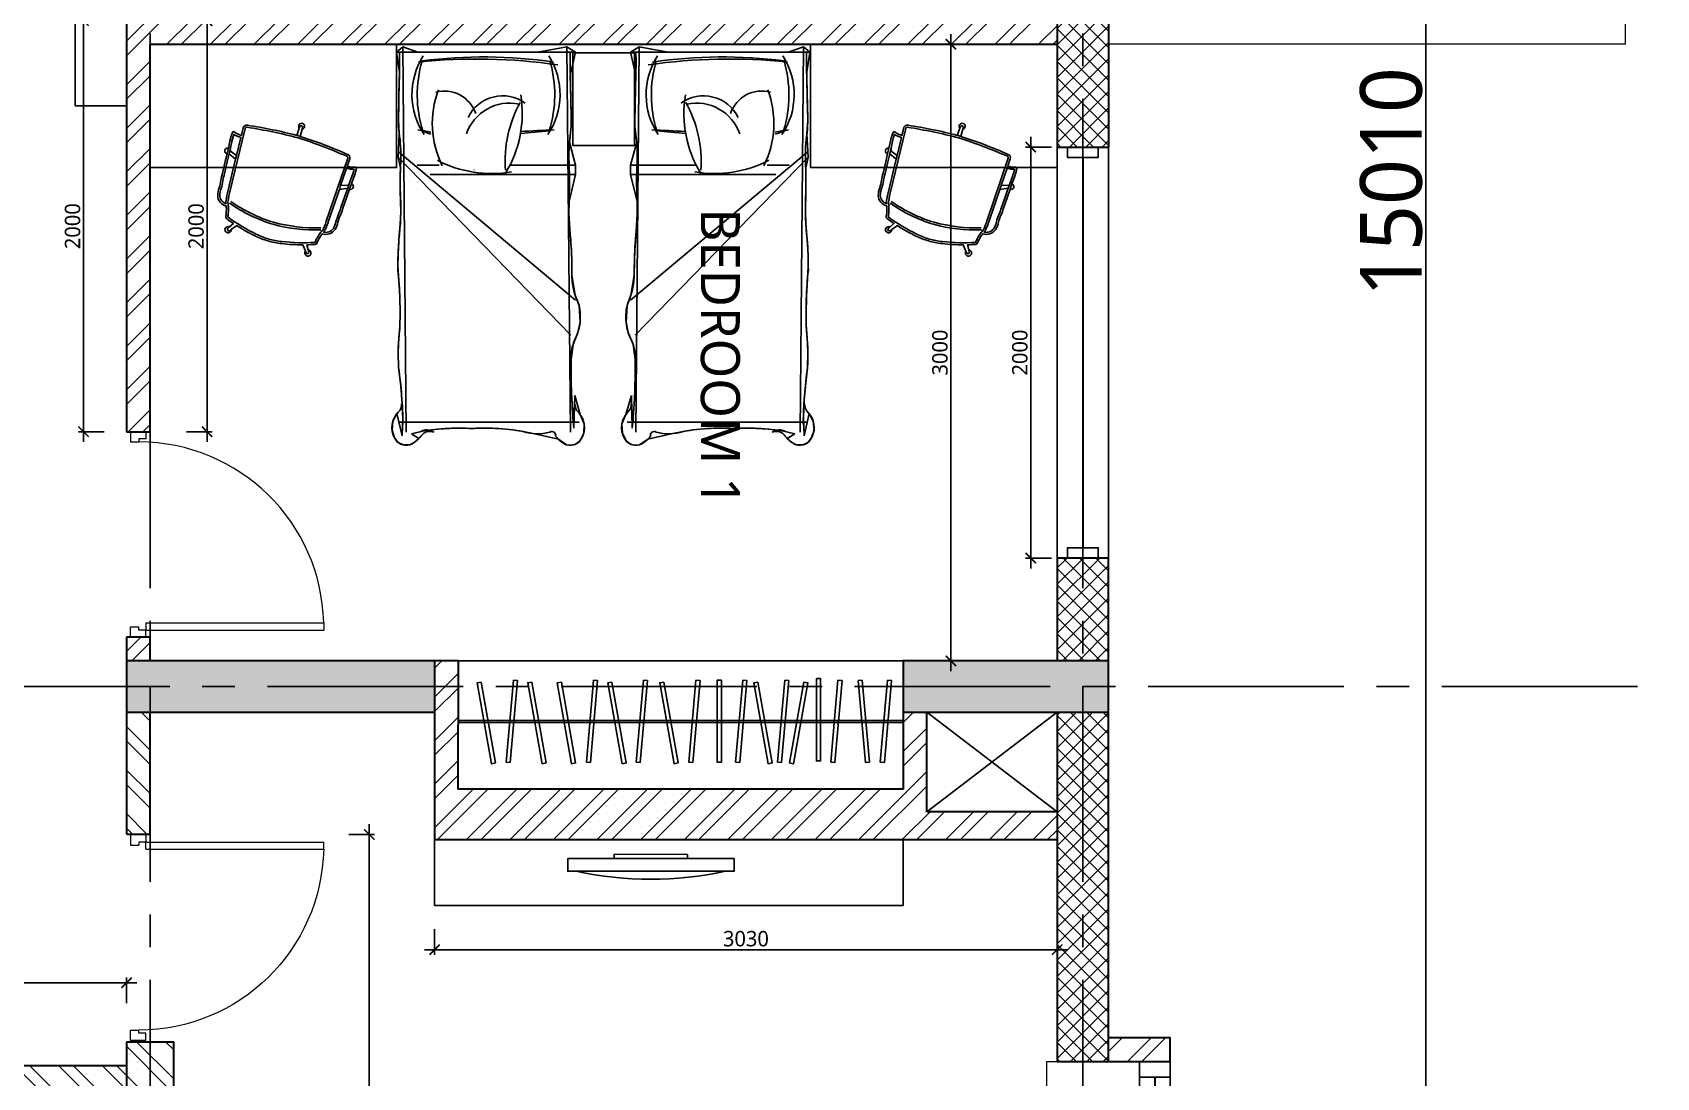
# Model space of a CAD drawing. Header units: millimetres. Extents: x -2409243 to -2334937, y -643723 to -441957.
# Drawn here: x -2392036 to -2384131, y -563035 to -557950 of the extents above; entities that cross this region are included whole.
import ezdxf

# ---------------------------------------------------------------- set-up
doc = ezdxf.new("R2010")
doc.units = ezdxf.units.MM
doc.header["$MEASUREMENT"] = 0
doc.header["$PDMODE"] = 67
doc.linetypes.add('CENTER2', pattern=[28.575, 19.05, -3.175, 3.175, -3.175])
for name, color, linetype in [('A-Anno-Grid Lines', 154, 'Continuous'), ('A-Railing', 4, 'Continuous'), ('A-Wall Patt', 8, 'Continuous'), ('A-Window', 4, 'Continuous'), ('S-Conc Patt', 9, 'Continuous'), ('TAGS', 7, 'Continuous')]:
    doc.layers.add(name, color=color, linetype=linetype)
for name, color, linetype, lineweight in [('A-Detail Lines', 8, 'Continuous', 25), ('A-Door', 4, 'Continuous', 9), ('A-DTLS-Elevation', 4, 'Continuous', 25), ('A-Wall Ele', 3, 'Continuous', 20), ('A-Wall Sec', 1, 'Continuous', 30), ('S-Concrete', 40, 'Continuous', 30)]:
    doc.layers.add(name, color=color, linetype=linetype, lineweight=lineweight)
doc.layers.add('I-Furniture', color=7, linetype='Continuous', lineweight=25, true_color=0xd17000)
doc.styles.get("Standard").update_dxf_attribs({"font": 'trebuc.ttf'})
doc.dimstyles.new('IIITD_WD_M @ 50', dxfattribs={"dimscale": 50, "dimtxt": 1.5, "dimasz": 1, "dimexe": 0.5, "dimexo": 0.25, "dimgap": 0.3, "dimtad": 1, "dimdec": 0, "dimrnd": 1, "dimzin": 0, "dimdsep": 46, "dimtxsty": 'Standard', "dimblk": 'ARCHTICK', "dimcen": 0.2, "dimdle": 1, "dimclrd": 1, "dimclre": 1, "dimclrt": 5, "dimadec": 0, "dimazin": 0, "dimtfac": 1, "dimtdec": 0, "dimtofl": 0, "dimtmove": 0, "dimatfit": 0, "dimfxl": 2, "dimfxlon": 1, "dimtolj": 1, "dimtzin": 0, "dimlwd": -1, "dimlwe": -1, "dimarcsym": 0})
pattern_1 = [(45, (-2520976.42, -549080.13), (-106.06602, 106.06602), []), (45, (-2520905.7, -549080.13), (-106.06602, 106.06602), [])]
pattern_2 = [(225, (-1562995.87, -758873.084), (39.7747564, -39.7747564), []), (315, (-1562995.87, -758873.084), (39.7747564, 39.7747564), [])]

# ---------------------------------------------------------------- blocks, each defined once
blk = doc.blocks.new('Cols Residences')
at = {"layer": 'S-Conc Patt'}
for points in [[(-30171.6, -9249.3), (-30171.6, -10749.3), (-29921.6, -10749.3), (-29921.6, -9249.3)], [(-30171.6, -13029.3), (-30171.6, -14029.3), (-29921.6, -14029.3), (-29921.6, -13029.3)]]:
    blk.add_hatch(color=256, dxfattribs=at).paths.add_polyline_path(points)
at = {"layer": 'S-Concrete', "lineweight": 35}
for points in [[(-30171.6, -9249.3), (-30171.6, -10749.3), (-29921.6, -10749.3), (-29921.6, -9249.3)], [(-30171.6, -13029.3), (-30171.6, -14029.3), (-29921.6, -14029.3), (-29921.6, -13029.3)]]:
    blk.add_lwpolyline(points, close=True, dxfattribs=at)
blk = doc.blocks.new('Win 2000 @ 300W')
at = {"layer": 'A-Window', "color": 2, "lineweight": 30}
blk.add_line((1950, -125), (50, -125), dxfattribs=at)
at = {"layer": 'A-Window'}
for points in [[(2000, 0), (0, 0)], [(0, -50), (50, -50), (50, -200), (0, -200)], [(2000, -50), (1950, -50), (1950, -200), (2000, -200)], [(2000, -250), (0, -250)]]:
    blk.add_lwpolyline(points, dxfattribs=at)
blk = doc.blocks.new('Bay Win Rec')
at = {"layer": 'A-Wall Ele'}
for points in [[(27369.7, -13729.3), (29369.7, -13729.3)], [(27369.7, -13729.3), (27369.7, -13779.3)], [(29369.7, -13729.3), (29369.7, -13779.3)]]:
    blk.add_lwpolyline(points, dxfattribs=at)
at = {"layer": 'A-Window'}
for p, q in [((27444.7, -14179.3), (29294.7, -14179.3)), ((27444.7, -14329.3), (29294.7, -14329.3))]:
    blk.add_line(p, q, dxfattribs=at)
at = {"layer": 'A-Window', "color": 2, "lineweight": 30}
blk.add_line((29294.7, -14254.3), (27444.7, -14254.3), dxfattribs=at)
at = {"layer": 'A-Window'}
for points in [[(27369.7, -14179.3), (27444.7, -14179.3), (27444.7, -14329.3), (27369.7, -14329.3)], [(29369.7, -14179.3), (29294.7, -14179.3), (29294.7, -14329.3), (29369.7, -14329.3)]]:
    blk.add_lwpolyline(points, dxfattribs=at)
blk = doc.blocks.new('ABL_Door_S - 1000 x 2100-11-3 Second Floor Lvl')
at = {"layer": 'A-Door', "color": 5}
for p, q in [((-500, 37.5), (-450, 37.5)), ((-500, -37.5), (-500, 37.5)), ((-450, 37.5), (-450, -2.5)), ((450, 37.5), (450, -2.5)), ((500, 37.5), (450, 37.5)), ((500, -37.5), (500, 37.5)), ((-500, -37.5), (-465, -37.5)), ((-465, -2.5), (-450, -2.5)), ((-465, -37.5), (-465, -2.5)), ((-430, -37.5), (-465, -37.5)), ((465, -2.5), (450, -2.5)), ((465, -37.5), (465, -2.5)), ((500, -37.5), (465, -37.5))]:
    blk.add_line(p, q, dxfattribs=at)
at = {"layer": 'A-Door', "color": 5, "lineweight": 18}
for p, q in [((-465, -37.5), (-465, -902.4)), ((-430, -37.5), (-430, -902.4)), ((-430, -902.4), (-465, -902.4))]:
    blk.add_line(p, q, dxfattribs=at)
at = {"layer": 'A-Door'}
blk.add_arc((-450, -2.5), 900, 271.27334, 0, dxfattribs=at)
blk = doc.blocks.new('s6')
at = {"layer": 'A-Detail Lines'}
for p, q in [((-35585, 50831.6), (-35100, 50196.6)), ((-35585, 50196.6), (-35100, 50831.6))]:
    blk.add_line(p, q, dxfattribs=at)
blk = doc.blocks.new('Grid Residences')
at = {"layer": 'A-Anno-Grid Lines', "linetype": 'CENTER2', "ltscale": 50}
for p, q in [((-30046.6, 2923), (-30046.6, -27704.4)), ((12818.2, -9364.3), (-37818, -9364.3)), ((12818.2, -13904.3), (-37818, -13904.3))]:
    blk.add_line(p, q, dxfattribs=at)
blk = doc.blocks.new('executive study table')
at = {"layer": 'I-Furniture'}
for p, q in [((-154.8, 570.5), (-132.8, 571.8)), ((-140.1, 567.4), (-138.6, 571.4)), ((-171.4, 533), (-152.1, 533.9)), ((-171.4, 7.1), (-152.1, 6.3)), ((-154.8, -30.4), (-132.8, -31.6)), ((-140.1, -27.3), (-138.6, -31.3))]:
    blk.add_line(p, q, dxfattribs=at)
for points in [[(-509.3, 270.1, -0.04406), (-503.5, 336.3, -0.026544), (-479.9, 437.2), (-506.4, 458, -3.638528), (-496.2, 469.6), (-474.1, 456.5, -0.010397), (-461.2, 495, -0.318214), (-451.9, 501.6, 0.043075), (-444.2, 502.2, 0.035302), (-412, 510, 0.013054), (-402.6, 513.2, -0.140274), (-393.2, 546.3, -0.187796), (-364.5, 567.7, -0.087841), (-327.1, 571.3, 0.059908), (-290.6, 572.8, -0.051364), (-253.8, 574.9), (-195.8, 578.2), (-157.3, 580.4, -1), (-129.2, 582), (-94.6, 584), (-77.1, 585, -0.040528), (-60.7, 584.6, 0.019703), (-50, 583.9, -0.367951), (-46, 580.2, -0.076399), (-46.1, 573.9, -0.223629), (-47.9, 571.3, -0.09063), (-48.4, 571.1, 0.435593), (-48.6, 570.8), (-49.6, 566.3, 0.041397), (-51.7, 551.8, 0.005779), (-52.3, 541.9, 0.01447), (-52.3, 538.4), (-15.2, 540.1, -0.416429), (3.3, 523.6, -0.025896), (23.2, 279.6), (60, 277.5, -3.543521), (59.1, 262.1), (23.2, 261.7, -0.026019), (3.3, 16.5, -0.416429), (-15.2, 0), (-52.3, 1.7, 0.01447), (-52.3, -1.7, 0.005779), (-51.7, -11.7, 0.041397), (-49.6, -26.2), (-48.6, -30.7, 0.435593), (-48.4, -31, -0.09063), (-47.9, -31.2, -0.223629), (-46.1, -33.7, -0.076399), (-46, -40.1, -0.367951), (-50, -43.7, 0.019703), (-60.7, -44.4, -0.040528), (-77.1, -44.8), (-94.6, -43.8), (-129.2, -41.8, -1), (-157.3, -40.2), (-195.8, -38), (-253.8, -34.7, -0.051364), (-290.6, -32.6, 0.059908), (-327.1, -31.2, -0.087841), (-364.5, -27.6, -0.187796), (-393.2, -6.1, -0.140274), (-402.6, 26.9, 0.013054), (-412, 30.2, 0.035302), (-444.2, 37.9, 0.043075), (-451.9, 38.6, -0.318214), (-461.2, 45.1, -0.010397), (-474.1, 83.6), (-496.2, 70.5, -3.638528), (-506.4, 82.2), (-479.9, 102.9, -0.026544), (-503.5, 203.8, -0.04406)], [(-154.8, 570.5), (-171.4, 533), (-338.7, 525.4, 0.002292), (-353, 524.7), (-376.5, 521.6, 0.066419), (-392.5, 517.3, -0.120179), (-384.7, 541, -0.187796), (-361.8, 558.1, -0.087841), (-327.9, 561.3, 0.059908), (-289, 562.9, -0.052112), (-253.7, 564.9), (-195.2, 568.2)], [(-152.1, 533.9), (-62.3, 538, -0.01546), (-62.3, 542.3, -0.005779), (-61.7, 552.4, -0.041397), (-59.4, 568.6), (-58.4, 572.5, -0.044554), (-58, 574.3, -0.006403), (-61.7, 574.6, 0.040528), (-76.6, 575), (-94, 574), (-132.8, 571.8, -0.154174), (-140.1, 567.4)], [(-499.3, 270.1, 0.04406), (-493.6, 205.6, 0.042095), (-451.8, 48.6, -0.042637), (-442.5, 47.8, -0.035302), (-409, 39.7, -0.026112), (-389.4, 32.4, 0.070764), (-375.2, 28.4), (-352.1, 25.4, 0.002232), (-338.2, 24.7), (-14.7, 10, 0.431435), (-6.7, 17.3, 0.026929), (13.4, 270.1, 0.026929), (-6.7, 522.8, 0.431435), (-14.7, 530.1), (-338.2, 515.4, 0.002232), (-352.1, 514.7), (-375.2, 511.7, 0.070764), (-389.4, 507.8, -0.026112), (-409, 500.4, -0.035302), (-442.5, 492.3, -0.042637), (-451.8, 491.6, 0.042095), (-493.6, 334.6, 0.04406)], [(-154.8, -30.4), (-171.4, 7.1), (-338.7, 14.7, -0.002292), (-353, 15.5), (-376.5, 18.5, -0.066419), (-392.5, 22.8, 0.120179), (-384.7, -0.8, 0.187796), (-361.8, -17.9, 0.087841), (-327.9, -21.2, -0.059908), (-289, -22.8, 0.052112), (-253.7, -24.7), (-195.2, -28.1)], [(-152.1, 6.3), (-62.3, 2.2, 0.01546), (-62.3, -2.1, 0.005779), (-61.7, -12.3, 0.041397), (-59.4, -28.5), (-58.4, -32.4, 0.044554), (-58, -34.1, 0.006403), (-61.7, -34.5, -0.040528), (-76.6, -34.8), (-94, -33.8), (-132.8, -31.6, 0.154174), (-140.1, -27.3)]]:
    blk.add_lwpolyline(points, format="xyb", close=True, dxfattribs=at)
for points in [[(-157.3, 580.4), (-129.2, 582)], [(-157.3, -40.2), (-129.2, -41.8)]]:
    blk.add_lwpolyline(points, dxfattribs=at)
for points in [[(-496.2, 469.6), (-505.3, 475, 0.915293), (-513.5, 463.6), (-506.4, 458)], [(-385.5, 38.8, -0.074007), (-424.7, 270.1, -0.074007), (-385.5, 501.3)], [(-375.9, 41.9, -0.073942), (-414.7, 270.1, -0.073942), (-375.9, 498.2)], [(23.4, 270.1, -0.000012), (23.4, 270, -0.000012)], [(60, 277.5), (69.1, 277, -0.745022), (68.1, 262.2), (59.1, 262.1)], [(-496.2, 70.5), (-505.3, 65.1, -0.915293), (-513.5, 76.6), (-506.4, 82.2)]]:
    blk.add_lwpolyline(points, format="xyb", dxfattribs=at)
at = {"layer": 'I-Furniture', "elevation": -950}
blk.add_lwpolyline([(23.6, 261.7, 0.001894), (23.2, 279.6, 0.000296)], format="xyb", dxfattribs=at)
blk = doc.blocks.new('A$C52E23077')
at = {"layer": 'I-Furniture'}
blk.add_lwpolyline([(23.2, -582.9), (84.6, -582.9), (84.6, 227), (23.2, 227)], close=True, dxfattribs=at)
at = {"layer": 'I-Furniture', "linetype": 'ByBlock'}
blk.add_lwpolyline([(2.6, 0.4), (2.3, -356.2), (23.2, -356.2), (23.5, 0.4)], close=True, dxfattribs=at)
blk.add_arc((-1595.4, -176.6), 1719.1, 347.75989, 12.15087, dxfattribs=at)
blk = doc.blocks.new('A$C5E866030')
at = {"layer": 'I-Furniture'}
for p, q in [((1156.6, 857.8, 450), (1207.5, 876.4, 450)), ((1207.5, 876.4, 450), (1288.7, 881.7, 450)), ((1288.7, 881.7, 450), (1339.4, 871.1, 450)), ((1339.4, 871.1, 450), (1396.7, 847.3, 450)), ((1644.8, 855.6, 900), (1737.3, 882.1, 900)), ((1737.3, 882.1, 900), (1783, 901.7, 900)), ((1783, 901.7, 900), (1828.8, 899.4, 900)), ((1828.8, 899.4, 900), (1867, 880.2, 900)), ((1867, 880.2, 900), (1883.2, 857.2, 900)), ((-52, 817.9, 450), (-25, 860, 450)), ((-25, 676.4, 450), (-52, 817.9, 450)), ((-25, 860, 450), (88.6, 834.1, 450)), ((88.6, 834.1, 450), (147.1, 835.5, 450)), ((147.1, 835.5, 450), (205.8, 836.6, 450)), ((205.8, 836.6, 450), (273.7, 838.2, 450)), ((273.7, 838.2, 450), (335.1, 838.2, 450)), ((335.1, 838.2, 450), (412.9, 829.9, 450)), ((412.9, 829.9, 450), (523.7, 860, 450)), ((523.7, 860, 450), (569.4, 860, 450)), ((569.4, 860, 450), (702, 827.7, 450)), ((702, 827.7, 450), (760.6, 827.6, 450)), ((760.6, 827.6, 450), (849.8, 832.4, 450)), ((849.8, 832.4, 450), (938.8, 839.3, 450)), ((938.8, 839.3, 450), (989.6, 841.1, 450)), ((989.6, 841.1, 450), (1060.2, 841.6, 450)), ((1060.2, 841.6, 450), (1156.6, 857.8, 450)), ((1396.7, 847.3, 450), (1470.8, 837.6, 450)), ((1470.8, 837.6, 450), (1524.2, 837.4, 450)), ((1524.2, 837.4, 450), (1578.1, 838.1, 450)), ((1578.1, 838.1, 450), (1631.9, 839.7, 450)), ((1631.9, 839.7, 450), (1686, 842.3, 450)), ((1804.8, 851.3, 450), (1644.8, 855.6, 900)), ((1686, 842.3, 450), (1752, 846.7, 450)), ((1752, 846.7, 450), (1804.8, 851.3, 450)), ((1885, 815.9, 900), (1858.2, 775.8, 900)), ((1883.2, 857.2, 900), (1887.7, 832.1, 900)), ((1887.7, 832.1, 900), (1885, 815.9, 900)), ((1858.2, 775.8, 900), (1830.4, 654, 900)), ((-25, 599.8, 450), (-25, 676.4, 450)), ((1830.4, 654, 900), (1820.8, 604.3, 900)), ((-25, 546.7, 450), (-25, 599.8, 450)), ((1813.1, 556.6, 900), (1806.3, 482.9, 900)), ((1820.8, 604.3, 900), (1813.1, 556.6, 900)), ((-25, 464.2, 450), (-25, 546.7, 450)), ((1806.3, 482.9, 900), (1804.1, 429.1, 900)), ((-25, 405.2, 450), (-25, 464.2, 450)), ((-25, 322.7, 450), (-25, 405.2, 450)), ((1804.1, 429.1, 900), (1804.8, 375.4, 900)), ((-25, 263.8, 450), (-25, 322.7, 450)), ((1805.6, 358.6, 900), (1804, 305.8, 900)), ((1804.8, 375.4, 900), (1805.8, 355.1, 900)), ((1805.8, 355.1, 900), (1805.6, 358.6, 900)), ((-25, 193, 450), (-25, 263.8, 450)), ((1804, 305.8, 900), (1805.3, 248.2, 900)), ((1805.3, 248.2, 900), (1809.4, 186.3, 900)), ((-25, 134.1, 450), (-25, 193, 450)), ((1809.4, 186.3, 900), (1817.9, 121.9, 900)), ((-52, 18.2, 450), (-25, 92.7, 450)), ((-25, 92.7, 450), (-25, 145.7, 450)), ((-25, 145.7, 450), (-25, 45.7, 450)), ((-25, 45.7, 450), (-25, 134.1, 450)), ((1817.9, 121.9, 900), (1831.2, 60.4, 900)), ((1831.2, 60.4, 900), (1854.9, 96.8, 900)), ((1854.9, 96.8, 900), (1873.7, 74.1, 900)), ((-25, -12.6, 450), (-52, 18.2, 450)), ((71.5, 2.5, 450), (-25, -12.6, 450)), ((124.1, 1.2, 450), (71.5, 2.5, 450)), ((176.8, 0.1, 450), (124.1, 1.2, 450)), ((229.5, -0.8, 450), (176.8, 0.1, 450)), ((371.9, 1, 450), (304.5, -2.8, 450)), ((485.7, -4.2, 450), (371.9, 1, 450)), ((537.6, 7.2, 450), (485.7, -4.2, 450)), ((588, 5.9, 450), (537.6, 7.2, 450)), ((649.8, 6.6, 450), (588, 5.9, 450)), ((753.3, 8.8, 450), (649.8, 6.6, 450)), ((809.5, 6.7, 450), (753.3, 8.8, 450)), ((885.7, 0, 450), (809.5, 6.7, 450)), ((960.7, -4, 450), (885.7, 0, 450)), ((1107.3, 0.8, 450), (1018.1, -5.4, 450)), ((1162.2, 3.9, 450), (1107.3, 0.8, 450)), ((1247.3, 5.5, 450), (1162.2, 3.9, 450)), ((1308.1, 4.4, 450), (1247.3, 5.5, 450)), ((1391.2, -2.1, 450), (1308.1, 4.4, 450)), ((1599.8, 9, 450), (1509.2, -1.4, 450)), ((1684.3, 15.6, 450), (1599.8, 9, 450)), ((1750.9, 18.8, 450), (1684.3, 15.6, 450)), ((1733.4, -9.8, 900), (1842.1, 15.1, 450)), ((1842.1, 15.1, 450), (1750.9, 18.8, 450)), ((1873.7, 74.1, 900), (1885, 53.3, 900)), ((1885.9, 20.2, 900), (1874, -3.6, 900)), ((1885, 53.3, 900), (1885.9, 20.2, 900)), ((304.5, -2.8, 450), (229.5, -0.8, 450)), ((1018.1, -5.4, 450), (960.7, -4, 450)), ((1441.6, -3.5, 450), (1391.2, -2.1, 450)), ((1509.2, -1.4, 450), (1441.6, -3.5, 450)), ((1770.8, -29.6, 900), (1733.4, -9.8, 900)), ((1813.4, -33.2, 900), (1770.8, -29.6, 900)), ((1851.7, -20.9, 900), (1813.4, -33.2, 900)), ((1874, -3.6, 900), (1851.7, -20.9, 900))]:
    blk.add_line(p, q, dxfattribs=at)
at = {"layer": 'I-Furniture', "linetype": 'ByBlock'}
for p, q in [((1775, 355.1, 450), (1775, 876.5, 450)), ((-52, 817.9), (1824.3, 834.5, 450)), ((-25, -12.6), (-25, 860)), ((458.6, -4.2), (1181, 860)), ((485.7, -4.2), (1350.9, 836.8)), ((523.7, 544.1), (523.7, 860)), ((569.4, 152.7), (569.4, 860)), ((546.5, 365.2), (546.5, 365.3)), ((1775, 3.9, 450), (1775, 355.1, 450)), ((523.7, 87.9), (523.7, 195.2)), ((-52, 18.2), (1824.3, 34.8, 450))]:
    blk.add_line(p, q, dxfattribs=at)
for points in [[(-25, 833.3, -0.005203), (36.2, 832.8, -0.00267), (264.8, 837.6, -0.058958), (401.8, 830.9, 0.038458), (525.5, 828.4, -0.025508), (679.7, 828.4, 0.039412), (885.7, 836.1, -0.016498), (1035.7, 841.7, 0.095063), (1168.1, 861.6, -0.129887), (1264, 882.3, -0.123513), (1364, 860.9, 0.132991), (1470.8, 837.6, 0.025093), (1786.3, 849.5, -0.033934), (1685.9, 856.3, 0.211134), (1726.9, 873.2, -0.329446), (1851.7, 890.1, -0.37589), (1885, 815.9, -0.123892), (1843.6, 762.6, 0.658136), (1823.2, 735.1, -0.141351), (1820.8, 604.3, 0.036442), (1805.7, 469.3, 0.030598), (1805.8, 355.1)], [(-25, 2.9, 0.005203), (36.2, 3.4, 0.00267), (264.8, -1.4, 0.058958), (401.8, 5.2, -0.038458), (525.5, 7.8, 0.025508), (679.7, 7.8, -0.039412), (885.7, 0, 0.016498), (1035.7, -5.6, -0.037552), (1320.6, 3.9, 0.045167), (1509.2, -1.4, -0.028501), (1786.3, 19.7, 0.033934), (1685.9, 13, -0.211134), (1726.9, -3.9, 0.329446), (1851.7, -20.9, 0.37589), (1885, 53.3, 0.123892), (1843.6, 106.7, -0.342539), (1823.2, 169.2, 0.292428), (1820.8, 106, -0.036442), (1805.7, 240.9, -0.030598), (1805.8, 355.1)]]:
    blk.add_lwpolyline(points, format="xyb", dxfattribs=at)
for centre, radius, start, end in [((181, 434.1), 349.9, 56.16641, 122.49004), ((2309.7, 411.5), 2311.8, 171.52275, 187.4368), ((2733.9, 380.5), 2725.9, 171.71341, 186.01065), ((182.4, 162.6), 595.7, 72.85913, 106.07365), ((34130.5, 2416.6), 33818.9, 182.81527, 183.09082), ((-4773.8, 234.3), 5155.9, 3.97413, 5.53873), ((272.2, 37.8), 562.3, 58.65419, 99.19769), ((374.5, 504.4), 187.3, 144.16706, 243.84213), ((506.3, 1109.9), 593.5, 241.04555, 274.14969), ((446, 539.3), 223.6, 168.04126, 250.83423), ((-2.9, 449.9), 568, 332.41043, 9.88655), ((326.2, 220), 162.6, 109.03088, 194.66156), ((321.3, 623.9), 461.5, 249.30257, 296.50263), ((181, 413.3), 349.9, 237.50996, 303.83359), ((182.4, 684.7), 595.7, 253.92635, 287.14087), ((3159.2, -390.7), 2848, 168.94471, 170.24625), ((144.2, 220.8), 238.3, 333.76308, 344.0845)]:
    blk.add_arc(centre, radius, start, end, dxfattribs=at)
blk = doc.blocks.new('wardrobe')
at = {"layer": 'I-Furniture', "lineweight": 35}
blk.add_line((-837981.1, 264481), (-837606.1, 264481), dxfattribs=at)
at = {"layer": 'I-Furniture', "linetype": 'Continuous'}
for p, q in [((-837941.1, 262316.4), (-837941.1, 264481)), ((-837931.1, 262316.4), (-837931.1, 264481))]:
    blk.add_line(p, q, dxfattribs=at)
for points in [[(-838231.1, 262316.4), (-838231.1, 264481), (-837606.1, 264481), (-837606.1, 262316.4)], [(-838137, 264405.3), (-837738.5, 264370.5), (-837736.8, 264390.4), (-838135.3, 264425.3)], [(-838137, 264282.8), (-837738.5, 264317.7), (-837736.8, 264297.8), (-838135.3, 264262.9)], [(-838137, 264164.5), (-837738.5, 264129.7), (-837736.8, 264149.6), (-838135.3, 264184.4)], [(-838144.4, 264059.6), (-837744.4, 264059.6), (-837744.4, 264079.6), (-838144.4, 264079.6)], [(-838128.1, 263998), (-837734.2, 263928.6), (-837730.7, 263948.2), (-838124.6, 264017.7)], [(-838137, 263905.2), (-837738.5, 263870.4), (-837736.8, 263890.3), (-838135.3, 263925.1)], [(-838128.1, 263774.8), (-837734.2, 263844.3), (-837730.7, 263824.6), (-838124.6, 263755.1)], [(-838137, 263701.2), (-837738.5, 263666.4), (-837736.8, 263686.3), (-838135.3, 263721.1)], [(-838137.8, 263596.9), (-837737.8, 263596.9), (-837737.8, 263576.9), (-838137.8, 263576.9)], [(-838137, 263473.2), (-837738.5, 263438.4), (-837736.8, 263458.3), (-838135.3, 263493.1)], [(-838128.1, 263316.6), (-837734.2, 263386), (-837730.7, 263366.4), (-838124.6, 263296.9)], [(-838137, 263217.1), (-837738.5, 263182.2), (-837736.8, 263202.1), (-838135.3, 263237)], [(-838128.1, 263064.3), (-837734.2, 263133.8), (-837730.7, 263114.1), (-838124.6, 263044.6)], [(-838137, 262974.6), (-837738.5, 262939.8), (-837736.8, 262959.7), (-838135.3, 262994.5)], [(-838128.1, 262818), (-837734.2, 262887.5), (-837730.7, 262867.8), (-838124.6, 262798.3)], [(-838128.1, 262674.3), (-837734.2, 262743.8), (-837730.7, 262724.1), (-838124.6, 262654.6)], [(-838137, 262584.6), (-837738.5, 262549.8), (-837736.8, 262569.7), (-838135.3, 262604.6)], [(-838128.1, 262428), (-837734.2, 262497.5), (-837730.7, 262477.8), (-838124.6, 262408.3)]]:
    blk.add_lwpolyline(points, close=True, dxfattribs=at)
blk = doc.blocks.new('_ArchTick')
at = {"color": 0, "linetype": 'ByBlock', "const_width": 0.15}
blk.add_lwpolyline([(-0.5, -0.5), (0.5, 0.5)], dxfattribs=at)
blk = doc.blocks.new('*D732')
at = {"layer": 'A-Railing', "color": 1}
for p, q in [((-2385354, -551172.2), (-2385229, -551172.2)), ((-2385254, -551122.2), (-2385254, -566232.2)), ((-2385354, -566182.2), (-2385229, -566182.2))]:
    blk.add_line(p, q, dxfattribs=at)
at = {"layer": 'Defpoints', "color": 0}
for p in [(-2386923.2, -551172.2), (-2386923.2, -566182.2), (-2385254, -566182.2)]:
    blk.add_point(p, dxfattribs=at)
at = {"layer": 'A-Railing', "color": 1, "xscale": 50, "yscale": 50, "zscale": 50}
for p, rotation in [((-2385254, -551172.2), 90), ((-2385254, -566182.2), 270)]:
    blk.add_blockref('_ArchTick', p, dxfattribs=dict(at, rotation=rotation))
at = {"layer": 'A-Railing', "color": 5, "insert": (-2385421.6, -558677.2), "char_height": 300, "attachment_point": 5, "rotation": 90}
blk.add_mtext('\\A1;15010', dxfattribs=at)
blk = doc.blocks.new('*D754')
at = {"layer": 'A-Railing', "color": 1}
for p, q in [((-2390396.5, -566107.2), (-2390396.5, -561802.2)), ((-2390496.5, -561852.2), (-2390371.5, -561852.2)), ((-2390496.5, -566057.2), (-2390371.5, -566057.2))]:
    blk.add_line(p, q, dxfattribs=at)
at = {"layer": 'Defpoints', "color": 0}
for p in [(-2393078.2, -561852.2), (-2390396.5, -561852.2), (-2393066.5, -566057.2)]:
    blk.add_point(p, dxfattribs=at)
at = {"layer": 'A-Railing', "color": 1, "xscale": 50, "yscale": 50, "zscale": 50}
for p, rotation in [((-2390396.5, -561852.2), 90), ((-2390396.5, -566057.2), 270)]:
    blk.add_blockref('_ArchTick', p, dxfattribs=dict(at, rotation=rotation))
at = {"layer": 'A-Railing', "color": 5, "insert": (-2390449.6, -563954.7), "char_height": 75, "attachment_point": 5, "rotation": 90}
blk.add_mtext('\\A1;4205', dxfattribs=at)
blk = doc.blocks.new('*D755')
at = {"layer": 'A-Railing', "color": 1}
for p, q in [((-2391285.9, -557892.2), (-2391160.9, -557892.2)), ((-2391185.9, -559942.2), (-2391185.9, -557842.2)), ((-2391285.9, -559892.2), (-2391160.9, -559892.2))]:
    blk.add_line(p, q, dxfattribs=at)
at = {"layer": 'Defpoints', "color": 0}
for p in [(-2391578.2, -557892.2), (-2391185.9, -557892.2), (-2391578.2, -559892.2)]:
    blk.add_point(p, dxfattribs=at)
at = {"layer": 'A-Railing', "color": 1, "xscale": 50, "yscale": 50, "zscale": 50}
for p, rotation in [((-2391185.9, -557892.2), 90), ((-2391185.9, -559892.2), 270)]:
    blk.add_blockref('_ArchTick', p, dxfattribs=dict(at, rotation=rotation))
at = {"layer": 'A-Railing', "color": 5, "insert": (-2391239.1, -558892.2), "char_height": 75, "attachment_point": 5, "rotation": 90}
blk.add_mtext('\\A1;2000', dxfattribs=at)
blk = doc.blocks.new('*D756')
at = {"layer": 'A-Railing', "color": 1}
for p, q in [((-2391463.2, -557702.4), (-2391463.2, -557577.4)), ((-2387048.2, -557702.4), (-2387048.2, -557577.4)), ((-2391513.2, -557602.4), (-2386998.2, -557602.4))]:
    blk.add_line(p, q, dxfattribs=at)
at = {"layer": 'Defpoints', "color": 0}
for p in [(-2387048.2, -557602.4), (-2391463.2, -558007.2), (-2387048.2, -558007.2)]:
    blk.add_point(p, dxfattribs=at)
at = {"layer": 'A-Railing', "color": 1, "xscale": 50, "yscale": 50, "zscale": 50, "rotation": 180}
blk.add_blockref('_ArchTick', (-2391463.2, -557602.4), dxfattribs=at)
at = {"layer": 'A-Railing', "color": 1, "xscale": 50, "yscale": 50, "zscale": 50}
blk.add_blockref('_ArchTick', (-2387048.2, -557602.4), dxfattribs=at)
at = {"layer": 'A-Railing', "color": 5, "insert": (-2389255.7, -557549.4), "char_height": 75, "attachment_point": 5}
blk.add_mtext('\\A1;4415', dxfattribs=at)
blk = doc.blocks.new('*D757')
at = {"layer": 'A-Railing', "color": 1}
for p, q in [((-2387565.6, -557957.2), (-2387565.6, -561057.2)), ((-2387465.6, -558007.2), (-2387590.6, -558007.2)), ((-2387465.6, -561007.2), (-2387590.6, -561007.2))]:
    blk.add_line(p, q, dxfattribs=at)
at = {"layer": 'Defpoints', "color": 0}
for p in [(-2387048.2, -558007.2), (-2387565.6, -561007.2), (-2387048.2, -561007.2)]:
    blk.add_point(p, dxfattribs=at)
at = {"layer": 'A-Railing', "color": 1, "xscale": 50, "yscale": 50, "zscale": 50}
for p, rotation in [((-2387565.6, -558007.2), 90), ((-2387565.6, -561007.2), 270)]:
    blk.add_blockref('_ArchTick', p, dxfattribs=dict(at, rotation=rotation))
at = {"layer": 'A-Railing', "color": 5, "insert": (-2387618.7, -559507.2), "char_height": 75, "attachment_point": 5, "rotation": 90}
blk.add_mtext('\\A1;3000', dxfattribs=at)
blk = doc.blocks.new('*D758')
at = {"layer": 'A-Railing', "color": 1}
for p, q in [((-2387076.7, -558507.2), (-2387201.7, -558507.2)), ((-2387176.7, -558457.2), (-2387176.7, -560557.2)), ((-2387076.7, -560507.2), (-2387201.7, -560507.2))]:
    blk.add_line(p, q, dxfattribs=at)
at = {"layer": 'Defpoints', "color": 0}
for p in [(-2387048.2, -558507.2), (-2387176.7, -560507.2), (-2387048.2, -560507.2)]:
    blk.add_point(p, dxfattribs=at)
at = {"layer": 'A-Railing', "color": 1, "xscale": 50, "yscale": 50, "zscale": 50}
for p, rotation in [((-2387176.7, -558507.2), 90), ((-2387176.7, -560507.2), 270)]:
    blk.add_blockref('_ArchTick', p, dxfattribs=dict(at, rotation=rotation))
at = {"layer": 'A-Railing', "color": 5, "insert": (-2387229.8, -559507.2), "char_height": 75, "attachment_point": 5, "rotation": 90}
blk.add_mtext('\\A1;2000', dxfattribs=at)
blk = doc.blocks.new('*D763')
at = {"layer": 'A-Railing', "color": 1}
for p, q in [((-2390078.2, -562312.6), (-2390078.2, -562437.6)), ((-2387048.2, -562312.6), (-2387048.2, -562437.6)), ((-2386998.2, -562412.6), (-2390128.2, -562412.6))]:
    blk.add_line(p, q, dxfattribs=at)
at = {"layer": 'Defpoints', "color": 0}
for p in [(-2390078.2, -561877.2), (-2387048.2, -561877.2), (-2390078.2, -562412.6)]:
    blk.add_point(p, dxfattribs=at)
at = {"layer": 'A-Railing', "color": 1, "xscale": 50, "yscale": 50, "zscale": 50, "rotation": 180}
blk.add_blockref('_ArchTick', (-2390078.2, -562412.6), dxfattribs=at)
at = {"layer": 'A-Railing', "color": 1, "xscale": 50, "yscale": 50, "zscale": 50}
blk.add_blockref('_ArchTick', (-2387048.2, -562412.6), dxfattribs=at)
at = {"layer": 'A-Railing', "color": 5, "insert": (-2388563.2, -562359.4), "char_height": 75, "attachment_point": 5}
blk.add_mtext('\\A1;3030', dxfattribs=at)
blk = doc.blocks.new('*D772')
at = {"layer": 'A-Railing', "color": 1}
for p, q in [((-2391687.3, -557892.2), (-2391812.3, -557892.2)), ((-2391787.3, -557842.2), (-2391787.3, -559942.2)), ((-2391687.3, -559892.2), (-2391812.3, -559892.2))]:
    blk.add_line(p, q, dxfattribs=at)
at = {"layer": 'Defpoints', "color": 0}
for p in [(-2391578.2, -557892.2), (-2391787.3, -559892.2), (-2391578.2, -559892.2)]:
    blk.add_point(p, dxfattribs=at)
at = {"layer": 'A-Railing', "color": 1, "xscale": 50, "yscale": 50, "zscale": 50}
for p, rotation in [((-2391787.3, -557892.2), 90), ((-2391787.3, -559892.2), 270)]:
    blk.add_blockref('_ArchTick', p, dxfattribs=dict(at, rotation=rotation))
at = {"layer": 'A-Railing', "color": 5, "insert": (-2391840.4, -558892.2), "char_height": 75, "attachment_point": 5, "rotation": 90}
blk.add_mtext('\\A1;2000', dxfattribs=at)
blk = doc.blocks.new('*D773')
at = {"layer": 'A-Railing', "color": 1}
for p, q in [((-2393078.2, -562673.2), (-2393078.2, -562548.2)), ((-2391577.7, -562673.2), (-2391577.7, -562548.2)), ((-2393128.2, -562573.2), (-2391527.7, -562573.2))]:
    blk.add_line(p, q, dxfattribs=at)
at = {"layer": 'Defpoints', "color": 0}
for p in [(-2391577.7, -562573.2), (-2393078.2, -562862.2), (-2391577.7, -562862.2)]:
    blk.add_point(p, dxfattribs=at)
at = {"layer": 'A-Railing', "color": 1, "xscale": 50, "yscale": 50, "zscale": 50, "rotation": 180}
blk.add_blockref('_ArchTick', (-2393078.2, -562573.2), dxfattribs=at)
at = {"layer": 'A-Railing', "color": 1, "xscale": 50, "yscale": 50, "zscale": 50}
blk.add_blockref('_ArchTick', (-2391577.7, -562573.2), dxfattribs=at)
at = {"layer": 'A-Railing', "color": 5, "insert": (-2392327.9, -562520), "char_height": 75, "attachment_point": 5}
blk.add_mtext('\\A1;1500', dxfattribs=at)

msp = doc.modelspace()

# ---------------------------------------------------------------- hatches: boundary and pattern name
at = {"layer": 'A-Wall Patt'}
h = msp.add_hatch(dxfattribs=at)
h.set_pattern_fill('ANSI37', color=256, scale=450, angle=180, style=0)
h.set_pattern_definition(pattern_2)
h.paths.add_polyline_path([(-2386798.2, -556282.2), (-2387048.2, -556282.2), (-2387048.2, -558507.2), (-2386798.2, -558507.2)])
h = msp.add_hatch(dxfattribs=at)
h.set_pattern_fill('ANSI32', color=256, scale=400, style=0)
h.set_pattern_definition(pattern_1)
h.paths.add_polyline_path([(-2391463.2, -559892.2), (-2391463.2, -558007.2), (-2391463.2, -557892.2), (-2391578.2, -557892.2), (-2391578.2, -559892.2)], flags=0)
h = msp.add_hatch(dxfattribs=at)
h.set_pattern_fill('ANSI32', color=256, scale=400, style=0)
h.set_pattern_definition(pattern_1)
h.paths.add_polyline_path([(-2391463.2, -558007.2), (-2387048.2, -558007.2), (-2387048.2, -557892.2), (-2391463.2, -557892.2)])
h = msp.add_hatch(dxfattribs=at)
h.set_pattern_fill('ANSI37', color=256, scale=450, angle=180, style=0)
h.set_pattern_definition(pattern_2)
h.paths.add_polyline_path([(-2386798.2, -560507.2), (-2387048.2, -560507.2), (-2387048.2, -561007.2), (-2386798.2, -561007.2)])
h = msp.add_hatch(dxfattribs=at)
h.set_pattern_fill('ANSI32', color=256, scale=400, style=0)
h.set_pattern_definition(pattern_1)
h.paths.add_polyline_path([(-2391578.2, -560892.2), (-2391578.2, -561007.2), (-2391463.2, -561007.2), (-2391463.2, -560892.2)])
h = msp.add_hatch(dxfattribs=at)
h.set_pattern_fill('ANSI32', color=256, scale=400, style=0)
h.set_pattern_definition([(45, (-1854739.6, -2288020.92), (-106.066017, 106.066017), []), (45, (-1854668.89, -2288020.92), (-106.066017, 106.066017), [])])
h.paths.add_polyline_path([(-2387048.2, -561742.2), (-2387048.2, -561877.2), (-2390078.2, -561877.2), (-2390078.2, -561007.2), (-2389962.3, -561007.2), (-2389963.2, -561632.2), (-2387798.2, -561632.2), (-2387798.2, -561257.2), (-2387683.2, -561257.2), (-2387683.2, -561742.2)])
h = msp.add_hatch(dxfattribs=at)
h.set_pattern_fill('ANSI32', color=256, scale=400, style=0)
h.set_pattern_definition([(315, (-2407400.31, -568626.81), (106.066, 106.066), []), (315, (-2407400.31, -568697.52), (106.066, 106.066), [])])
h.paths.add_polyline_path([(-2391463.2, -561850.3), (-2391463.2, -561257.2), (-2391578.2, -561257.2), (-2391578.2, -561850.3)])
h.paths.add_polyline_path([(-2391348.2, -563092.2), (-2391347.7, -562862.2), (-2391577.7, -562862.2), (-2391577.7, -563092.2)])
h.paths.add_polyline_path([(-2391577.7, -563092.2), (-2391577.7, -562977.2), (-2392848.2, -562977.2), (-2392848.2, -562927.2), (-2393078.2, -562927.2), (-2393078.2, -566057.2), (-2392963.2, -566057.2), (-2392963.2, -563092.2)])
h = msp.add_hatch(dxfattribs=at)
h.set_pattern_fill('ANSI37', color=256, scale=450, angle=180, style=0)
h.set_pattern_definition(pattern_2)
h.paths.add_polyline_path([(-2387048.2, -561257.2), (-2387048.2, -562954.7), (-2386798.2, -562954.7), (-2386798.2, -561257.2)])
h = msp.add_hatch(dxfattribs=at)
h.set_pattern_fill('ANSI32', color=256, scale=400, style=0)
h.set_pattern_definition([(45, (-1562995.87, -758965.58), (-106.066017, 106.066017), []), (45, (-1562925.16, -758965.58), (-106.066017, 106.066017), [])])
h.paths.add_polyline_path([(-2386793.2, -562842.2), (-2386793.2, -562957.2), (-2386498.2, -562957.2), (-2386498.2, -562842.2)])

# ---------------------------------------------------------------- linework, layer by layer
at = {"layer": 'A-Wall Ele'}
for p, q in [((-2384283.2, -553267.2), (-2384283.2, -558007.2)), ((-2384283.2, -558007.2), (-2386798.2, -558007.2))]:
    msp.add_line(p, q, dxfattribs=at)
at = {"layer": 'A-Wall Sec', "lineweight": 35}
for p, q in [((-2387048.2, -556282.2), (-2387048.2, -558507.2)), ((-2391578.2, -557892.2), (-2391578.2, -559892.2)), ((-2391463.2, -559892.2), (-2391463.2, -558007.2)), ((-2391463.2, -558007.2), (-2387048.2, -558007.2)), ((-2387048.2, -558507.2), (-2386798.2, -558507.2)), ((-2391578.2, -559892.2), (-2391463.2, -559892.2)), ((-2386798.2, -560507.2), (-2387048.2, -560507.2)), ((-2387048.2, -560507.2), (-2387048.2, -561007.2)), ((-2386798.2, -561007.2), (-2386798.2, -560507.2)), ((-2391463.2, -560892.2), (-2391578.2, -560892.2)), ((-2391578.2, -560892.2), (-2391578.2, -561007.2)), ((-2391463.2, -561007.2), (-2391463.2, -560892.2)), ((-2391578.2, -561257.2), (-2391578.2, -561850.3)), ((-2391463.2, -561850.3), (-2391463.2, -561257.2)), ((-2390078.2, -561257.2), (-2390078.2, -561877.2)), ((-2387798.2, -561257.2), (-2387798.2, -561632.2)), ((-2387683.2, -561742.2), (-2387683.2, -561257.2)), ((-2386798.2, -562957.2), (-2386798.2, -561257.2)), ((-2387048.2, -561742.2), (-2387683.2, -561742.2)), ((-2390078.2, -561877.2), (-2387048.2, -561877.2)), ((-2391348.2, -563092.2), (-2391347.7, -562862.2)), ((-2391578.2, -562977.2), (-2392848.2, -562977.2))]:
    msp.add_line(p, q, dxfattribs=at)
at = {"layer": 'A-Wall Sec'}
msp.add_line((-2391577.2, -561850.3), (-2391463.2, -561850.3), dxfattribs=at)
at = {"layer": 'A-Wall Sec', "lineweight": 35}
for points in [[(-2386798.2, -556282.2), (-2386798.2, -558507.2)], [(-2387798.2, -561632.2), (-2389963.2, -561632.2), (-2389962.3, -561007.2), (-2390078.2, -561007.2)], [(-2387048.2, -561257.2), (-2387048.2, -562957.2), (-2386498.2, -562957.2), (-2386498.2, -562842.2), (-2386798.2, -562842.2)]]:
    msp.add_lwpolyline(points, dxfattribs=at)
at = {"layer": 'A-Wall Sec'}
msp.add_lwpolyline([(-2391577.7, -562862.2), (-2391577.7, -563092.2), (-2391347.7, -563092.2), (-2391347.7, -562862.2)], close=True, dxfattribs=at)
at = {"layer": 'I-Furniture'}
for p, q in [((-2391828.2, -557292.2), (-2391828.2, -558307.2)), ((-2391578.2, -558307.2), (-2391828.2, -558307.2)), ((-2390078.2, -561877.2), (-2390078.2, -562197.2)), ((-2387798.2, -562197.2), (-2387798.2, -561877.2)), ((-2387798.2, -562197.2), (-2390078.2, -562197.2))]:
    msp.add_line(p, q, dxfattribs=at)
for points in [[(-2390263.2, -558007.2), (-2390263.2, -558607.2), (-2391463.2, -558607.2), (-2391463.2, -558007.2)], [(-2387048.2, -558007.2), (-2387048.2, -558607.2), (-2388248.2, -558607.2), (-2388248.2, -558007.2)]]:
    msp.add_lwpolyline(points, dxfattribs=at)
msp.add_lwpolyline([(-2389405.9, -558499.1), (-2389105.9, -558499.1), (-2389105.9, -558049.1), (-2389405.9, -558049.1)], close=True, dxfattribs=at)

# ---------------------------------------------------------------- block references
at = {"layer": 'A-Anno-Grid Lines', "rotation": 90}
msp.add_blockref('Grid Residences', (-2400827.4, -531085.6), dxfattribs=at)
at = {"layer": 'A-Detail Lines', "rotation": 90}
msp.add_blockref('s6', (-2336851.6, -526157.2), dxfattribs=at)
msp.add_blockref('s6', (-2336851.6, -526157.2), dxfattribs=at)
at = {"layer": 'A-Door', "rotation": 90}
msp.add_blockref('ABL_Door_S - 1000 x 2100-11-3 Second Floor Lvl', (-2391520.7, -560392.2), dxfattribs=at)
at = {"layer": 'A-Door', "xscale": -1, "rotation": 90}
msp.add_blockref('ABL_Door_S - 1000 x 2100-11-3 Second Floor Lvl', (-2391520.7, -562353.9), dxfattribs=at)
at = {"layer": 'A-DTLS-Elevation', "rotation": 90}
msp.add_blockref('Win 2000 @ 300W', (-2387048.2, -560507.2), dxfattribs=at)
at = {"layer": 'A-Wall Ele', "rotation": 90}
msp.add_blockref('Bay Win Rec', (-2400827.4, -592326.9), dxfattribs=at)
at = {"layer": 'I-Furniture'}
for name, p, rotation in [('A$C5E866030', (-2390252, -558070.8, -500), 270), ('executive study table', (-2390487.4, -558550.5, -500), 73.79770388655274), ('executive study table', (-2387272.4, -558550.5, -500), 73.79770388655274), ('wardrobe', (-2652279.6, -1399238.3), 270), ('A$C52E23077', (-2388847.9, -561946.1), 270)]:
    msp.add_blockref(name, p, dxfattribs=dict(at, rotation=rotation))
at = {"layer": 'I-Furniture', "xscale": -1, "rotation": 90}
msp.add_blockref('A$C5E866030', (-2388265, -558070.8, -500), dxfattribs=at)
at = {"layer": 'S-Concrete', "rotation": 90}
msp.add_blockref('Cols Residences', (-2400827.4, -531085.6), dxfattribs=at)

# ---------------------------------------------------------------- texts
at = {"layer": 'TAGS'}
msp.add_text('BEDROOM 1', height=189.95, rotation=270, dxfattribs=at).set_placement((-2388782.5, -558806.1))

# ---------------------------------------------------------------- dimensions: what is measured, and where the dimension line sits
at = {"layer": 'A-Railing'}
for base, p1, p2, override, picture, middle in [((-2385254, -566182.2), (-2386923.2, -551172.2), (-2386923.2, -566182.2), {"dimtxt": 6, "dimarcsym": 1}, '*D732', (-2385421.6, -558677.2)), ((-2391787.3, -559892.2), (-2391578.2, -557892.2), (-2391578.2, -559892.2), {"dimarcsym": 1}, '*D772', (-2391840.4, -558892.2)), ((-2391185.9, -557892.2), (-2391578.2, -559892.2), (-2391578.2, -557892.2), {"dimarcsym": 1}, '*D755', (-2391239.1, -558892.2)), ((-2387565.6, -561007.2), (-2387048.2, -558007.2), (-2387048.2, -561007.2), {"dimarcsym": 1}, '*D757', (-2387618.7, -559507.2)), ((-2387176.7, -560507.2), (-2387048.2, -558507.2), (-2387048.2, -560507.2), {"dimarcsym": 1}, '*D758', (-2387229.8, -559507.2)), ((-2390396.5, -561852.2), (-2393066.5, -566057.2), (-2393078.2, -561852.2), {"dimarcsym": 1}, '*D754', (-2390449.6, -563954.7))]:
    dim = msp.add_linear_dim(base=base, p1=p1, p2=p2, angle=90, dimstyle='IIITD_WD_M @ 50', override=override, dxfattribs=at)
    dim.commit()
    dim.dimension.update_dxf_attribs({"geometry": picture, "text_midpoint": middle})
for base, p1, p2, picture, middle in [((-2387048.2, -557602.4), (-2391463.2, -558007.2), (-2387048.2, -558007.2), '*D756', (-2389255.7, -557549.4)), ((-2390078.2, -562412.6), (-2387048.2, -561877.2), (-2390078.2, -561877.2), '*D763', (-2388563.2, -562359.4)), ((-2391577.6886, -562573.202), (-2393078.1696, -562862.1514), (-2391577.6886, -562862.1514), '*D773', (-2392327.9291, -562520.0454))]:
    dim = msp.add_linear_dim(base=base, p1=p1, p2=p2, dimstyle='IIITD_WD_M @ 50', override={"dimarcsym": 1}, dxfattribs=at)
    dim.commit()
    dim.dimension.update_dxf_attribs({"geometry": picture, "text_midpoint": middle})

doc.saveas('drawing.dxf')
